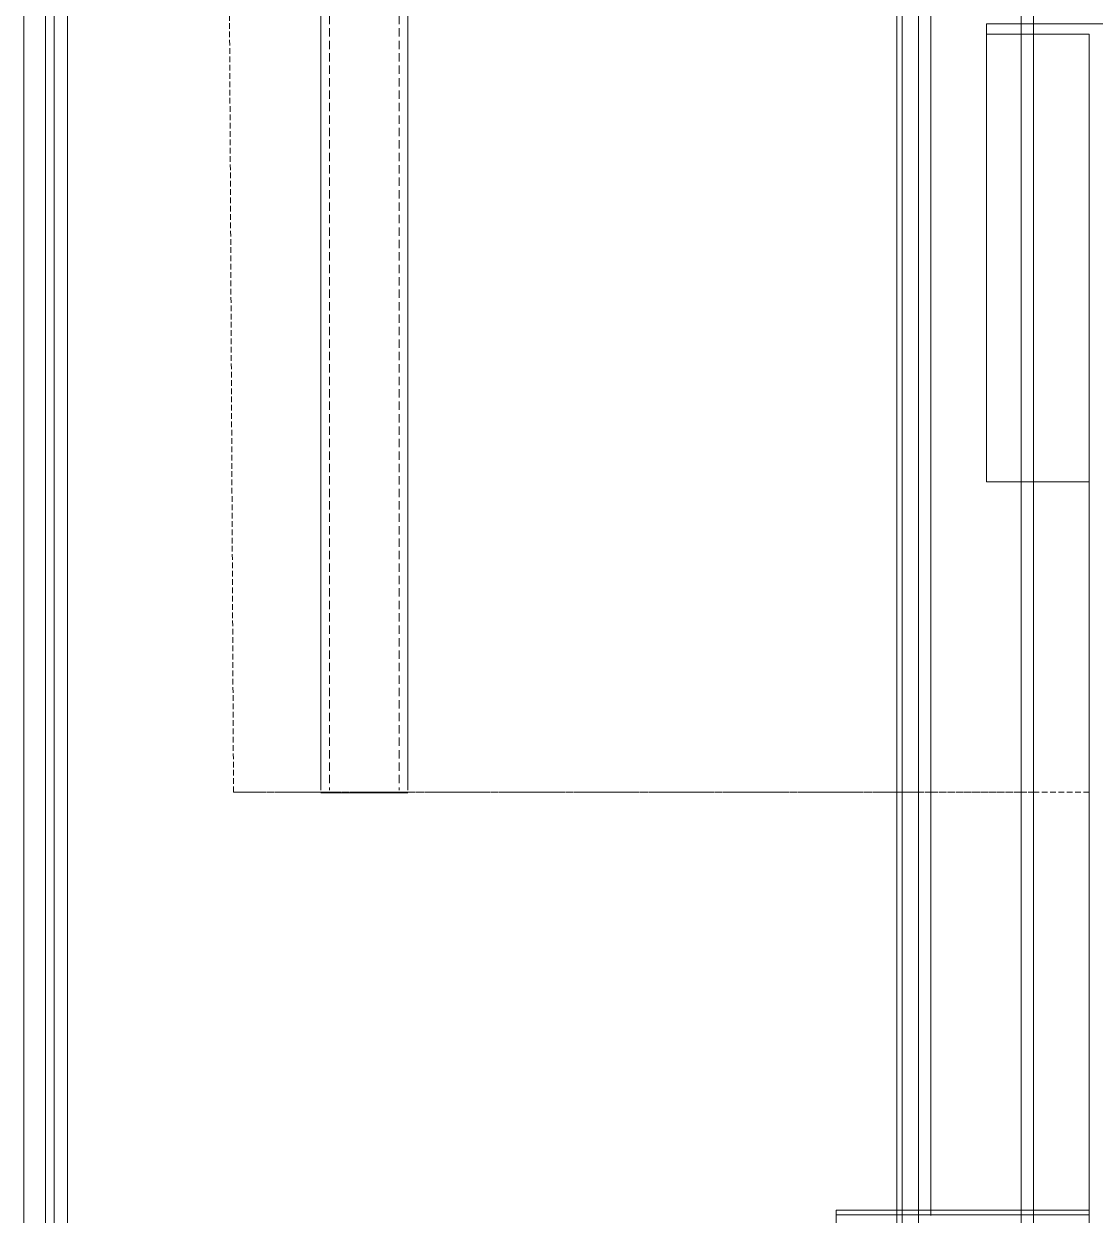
# Model space of a CAD drawing. Header units: centimetres. Extents: x -1906 to 5208, y -261 to 2955.
# Drawn here: x 1109.3 to 1170.8, y 282.8 to 351.2 of the extents above; entities that cross this region are included whole.
import ezdxf

# ---------------------------------------------------------------- set-up
doc = ezdxf.new("R2010")
doc.units = ezdxf.units.CM
doc.linetypes.add('_Overhead_2_', pattern=[0.47625, 0.3175, -0.15875])
doc.linetypes.add('Hidden', pattern=[0.714375, 0.47625, -0.238125])
for name, color, linetype, lineweight in [('A-FLOR', 7, 'Continuous', 18), ('A-WALL', 7, 'Continuous', 18), ('S-BEAM', 7, 'Continuous', 18), ('S-COLS', 7, 'Continuous', 18)]:
    doc.layers.add(name, color=color, linetype=linetype, lineweight=lineweight)

# ---------------------------------------------------------------- blocks, each defined once
blk = doc.blocks.new('Costanera Perfil Z - Parametrizado - h_22cm-1725872-Planta Bodega almacenamiento insumos')
at = {"layer": 'S-BEAM', "color": 254, "lineweight": 9, "true_color": 0xcccccc}
for p, q in [((8.796, 2410.561), (10.746, 2410.561)), ((10.746, 2410.561), (10.446, 2410.561)), ((10.746, 2410.561), (10.746, 2407.07)), ((10.746, 2410.561), (10.746, 2405.823)), ((10.746, 2407.07), (10.746, 2405.823)), ((10.746, 2405.823), (10.746, 2399.928)), ((10.746, 2405.823), (10.746, 2399.928)), ((10.746, 2399.928), (10.746, 2399.218)), ((10.746, 2399.928), (10.746, 2399.218)), ((10.746, 2399.218), (10.746, 2396.033)), ((10.746, 2399.218), (10.746, 2396.033))]:
    blk.add_line(p, q, dxfattribs=at)
blk = doc.blocks.new('Costanera Perfil Z - Parametrizado - h_22cm-1725829-Planta Bodega almacenamiento insumos')
at = {"layer": 'S-BEAM', "color": 254, "lineweight": 9, "true_color": 0xcccccc}
for p, q in [((10.746, 2411.389), (10.746, 2407.897)), ((10.746, 2411.389), (10.746, 2407.897)), ((10.746, 2407.897), (10.746, 2407.597)), ((10.746, 2407.897), (10.746, 2407.597)), ((10.746, 2407.597), (10.746, 2406.65)), ((10.746, 2407.597), (10.746, 2406.65)), ((10.746, 2406.65), (10.746, 2405.947)), ((10.746, 2406.65), (10.746, 2405.947)), ((10.746, 2405.947), (10.746, 2400.755)), ((10.746, 2405.947), (10.746, 2400.755)), ((10.746, 2400.755), (10.746, 2400.045)), ((10.746, 2400.755), (10.746, 2400.045)), ((10.746, 2400.045), (10.746, 2396.86)), ((10.746, 2400.045), (10.746, 2396.86))]:
    blk.add_line(p, q, dxfattribs=at)
blk = doc.blocks.new('Costanera Perfil Z - Parametrizado - h_22cm-1857671-Planta Bodega almacenamiento insumos')
at = {"layer": 'S-BEAM', "color": 254, "lineweight": 9, "true_color": 0xcccccc}
for p, q in [((-10.746, -326.536), (-10.746, -456.985)), ((-10.746, -326.536), (-10.746, -456.985)), ((-10.446, -326.536), (-10.446, -456.985)), ((-10.446, -326.536), (-10.446, -456.985)), ((-8.796, -326.536), (-8.796, -456.985)), ((-8.796, -326.536), (-8.796, -456.985)), ((-10.746, -456.985), (-10.746, -458.935)), ((-10.746, -456.985), (-10.746, -457.285)), ((-10.446, -456.985), (-10.446, -457.285)), ((-10.446, -456.985), (-10.446, -458.935)), ((-8.796, -456.985), (-8.796, -457.285)), ((-8.796, -456.985), (-8.796, -457.285))]:
    blk.add_line(p, q, dxfattribs=at)
blk = doc.blocks.new('Costanera Perfil Z - Parametrizado - h_22cm-V80-Planta Bodega almacenamiento insumos')
at = {"layer": 'S-BEAM', "color": 254, "lineweight": 9, "true_color": 0xcccccc}
for p, q in [((-10.746, -326.536), (-10.746, -456.985)), ((-10.746, -326.536), (-10.746, -456.985)), ((-10.446, -326.536), (-10.446, -456.985)), ((-10.446, -326.536), (-10.446, -456.985)), ((-8.796, -326.536), (-8.796, -456.985)), ((-8.796, -326.536), (-8.796, -456.985)), ((-10.746, -456.985), (-10.746, -457.242)), ((-10.746, -456.985), (-10.746, -457.242)), ((-10.446, -456.985), (-10.446, -457.242)), ((-10.446, -456.985), (-10.446, -457.242)), ((-8.796, -456.985), (-8.796, -457.242)), ((-8.796, -456.985), (-8.796, -457.242))]:
    blk.add_line(p, q, dxfattribs=at)
blk = doc.blocks.new('Costanera Perfil Z - Parametrizado - h_22cm-1857643-Planta Bodega almacenamiento insumos')
at = {"layer": 'S-BEAM', "color": 254, "lineweight": 9, "true_color": 0xcccccc}
for p, q in [((-10.746, -325.142), (-10.746, -455.592)), ((-10.746, -325.142), (-10.746, -455.592)), ((-10.446, -325.142), (-10.446, -455.592)), ((-10.446, -325.142), (-10.446, -455.592)), ((-8.796, -325.142), (-8.796, -455.592)), ((-8.796, -325.142), (-8.796, -455.592)), ((-10.746, -455.592), (-10.746, -455.849)), ((-10.746, -455.592), (-10.746, -455.849)), ((-10.446, -455.592), (-10.446, -455.849)), ((-10.446, -455.592), (-10.446, -455.849)), ((-8.796, -455.592), (-8.796, -455.849)), ((-8.796, -455.592), (-8.796, -455.849))]:
    blk.add_line(p, q, dxfattribs=at)
blk = doc.blocks.new('Costanera Perfil Z - Parametrizado - h_22cm-1857615-Planta Bodega almacenamiento insumos')
at = {"layer": 'S-BEAM', "color": 254, "lineweight": 9, "true_color": 0xcccccc}
for p, q in [((-10.746, -325.839), (-10.746, -432.288)), ((-10.746, -325.839), (-10.746, -432.288)), ((-10.446, -325.839), (-10.446, -432.288)), ((-10.446, -325.839), (-10.446, -432.288)), ((-8.796, -325.839), (-8.796, -432.288)), ((-8.796, -325.839), (-8.796, -432.288)), ((-10.746, -432.288), (-10.746, -456.288)), ((-10.746, -432.288), (-10.746, -456.288)), ((-10.446, -432.288), (-10.446, -456.288)), ((-10.446, -432.288), (-10.446, -456.288)), ((-8.796, -432.288), (-8.796, -456.288)), ((-8.796, -432.288), (-8.796, -456.288)), ((-10.746, -456.288), (-10.746, -456.545)), ((-10.746, -456.288), (-10.746, -456.545)), ((-10.446, -456.288), (-10.446, -456.545)), ((-10.446, -456.288), (-10.446, -456.545)), ((-8.796, -456.288), (-8.796, -456.545)), ((-8.796, -456.288), (-8.796, -456.545))]:
    blk.add_line(p, q, dxfattribs=at)
blk = doc.blocks.new('Costanera Perfil Z - Parametrizado - h_22cm-1857587-Planta Bodega almacenamiento insumos')
at = {"layer": 'S-BEAM', "color": 254, "lineweight": 9, "true_color": 0xcccccc}
for p, q in [((-10.746, -326.752), (-10.746, -433.201)), ((-10.746, -326.752), (-10.746, -433.201)), ((-10.446, -326.752), (-10.446, -433.201)), ((-10.446, -326.752), (-10.446, -433.201)), ((-8.796, -326.752), (-8.796, -433.201)), ((-8.796, -326.752), (-8.796, -433.201)), ((-10.746, -433.201), (-10.746, -457.201)), ((-10.746, -433.201), (-10.746, -457.201)), ((-10.446, -433.201), (-10.446, -457.201)), ((-10.446, -433.201), (-10.446, -457.201)), ((-8.796, -433.201), (-8.796, -457.201)), ((-8.796, -433.201), (-8.796, -457.201)), ((-10.746, -457.201), (-10.746, -457.458)), ((-10.746, -457.201), (-10.746, -457.458)), ((-10.446, -457.201), (-10.446, -457.458)), ((-10.446, -457.201), (-10.446, -457.458)), ((-8.796, -457.201), (-8.796, -457.458)), ((-8.796, -457.201), (-8.796, -457.458))]:
    blk.add_line(p, q, dxfattribs=at)
blk = doc.blocks.new('PQ_RVR_EST-01_ZZ_ZZ_MO_T_A_rvt-2-Planta Bodega almacenamiento insumos')
at = {"layer": 'S-BEAM', "color": 254, "lineweight": 9, "true_color": 0xcccccc}
for p, q in [((-4930.091, 417.363), (-4930.091, 281.818)), ((-4930.091, 417.363), (-4930.091, 281.818)), ((-4924.196, 417.363), (-4924.196, 281.818)), ((-4923.486, 281.818), (-4923.486, 417.363)), ((-4930.091, 413.536), (-4930.091, 281.818)), ((-4930.091, 413.536), (-4930.091, 281.818)), ((-4924.196, 413.536), (-4924.196, 281.818)), ((-4923.486, 413.536), (-4923.486, 281.818))]:
    blk.add_line(p, q, dxfattribs=at)
at = {"layer": 'S-COLS', "color": 253, "lineweight": 9, "true_color": 0xaaaaaa}
for p, q in [((-4926.196, 351.197), (-4917.591, 351.197)), ((-4926.196, 350.612), (-4926.196, 351.197)), ((-4926.196, 350.612), (-4926.196, 349.129)), ((-4920.301, 350.612), (-4926.196, 350.612)), ((-4920.301, 281.818), (-4920.301, 350.612)), ((-4926.196, 349.129), (-4926.196, 344.01)), ((-4926.196, 344.01), (-4926.196, 339.01)), ((-4926.196, 339.01), (-4926.196, 334.642)), ((-4926.196, 334.642), (-4926.196, 329.63)), ((-4926.196, 329.63), (-4926.196, 324.913)), ((-4926.196, 324.913), (-4924.196, 324.913)), ((-4924.196, 324.913), (-4923.486, 324.913)), ((-4923.486, 324.913), (-4920.301, 324.913))]:
    blk.add_line(p, q, dxfattribs=at)
at = {"layer": 'S-BEAM', "color": 254, "lineweight": 9, "true_color": 0xcccccc}
for name, p in [('Costanera Perfil Z - Parametrizado - h_22cm-1857671-Planta Bodega almacenamiento insumos', (-4920.592, 740.072)), ('Costanera Perfil Z - Parametrizado - h_22cm-V80-Planta Bodega almacenamiento insumos', (-4920.592, 740.072)), ('Costanera Perfil Z - Parametrizado - h_22cm-1857643-Planta Bodega almacenamiento insumos', (-4920.592, 738.679)), ('Costanera Perfil Z - Parametrizado - h_22cm-1857615-Planta Bodega almacenamiento insumos', (-4920.592, 739.375)), ('Costanera Perfil Z - Parametrizado - h_22cm-1857587-Planta Bodega almacenamiento insumos', (-4920.592, 740.288))]:
    blk.add_blockref(name, p, dxfattribs=at)
at = {"layer": 'S-BEAM', "color": 254, "lineweight": 9, "true_color": 0xcccccc, "rotation": 90.00000000000001}
for name, p in [('Costanera Perfil Z - Parametrizado - h_22cm-1725872-Planta Bodega almacenamiento insumos', (-2524.269, 272.341)), ('Costanera Perfil Z - Parametrizado - h_22cm-1725829-Planta Bodega almacenamiento insumos', (-2523.441, 272.084))]:
    blk.add_blockref(name, p, dxfattribs=at)
blk = doc.blocks.new('HSS Rectangular - 50 x 120-1968364-Planta Bodega almacenamiento insumos')
at = {"layer": 'S-BEAM', "color": 254, "lineweight": 9, "true_color": 0xcccccc}
for p, q in [((-38.016, 2.5), (-38.016, 2.025)), ((-38.016, 2.5), (-38.016, 1.55)), ((38.016, 2.5), (-37.869, 2.5)), ((38.016, 1.55), (38.016, 2.5)), ((38.016, 2.373), (38.016, 2.5)), ((38.016, 2.025), (38.016, 2.373)), ((-38.016, 1.872), (-38.016, 2)), ((-38.016, 1.872), (-38.016, 2)), ((-38.016, 1.722), (-38.016, 1.55)), ((-38.016, 1.552), (-38.016, 1.721)), ((-38.016, 1.552), (-38.016, 1.721)), ((-38.016, -1.55), (-38.016, 1.55)), ((-38.016, 1.524), (-38.016, -1.524)), ((-38.016, 1.047), (-38.016, 1.524)), ((-38.016, 1.047), (-38.016, 1.524)), ((38.016, 2), (38.016, 1.968)), ((38.016, 2), (38.016, 1.968)), ((38.016, 1.968), (38.016, 1.872)), ((38.016, 1.968), (38.016, 1.872)), ((38.016, 1.55), (38.016, 1.722)), ((38.016, 1.721), (38.016, 1.552)), ((38.016, 1.721), (38.016, 1.552)), ((38.016, 1.55), (38.016, -1.55)), ((38.016, -1.524), (38.016, 1.524)), ((38.016, 1.524), (38.016, 1.047)), ((38.016, 1.524), (38.016, 1.294)), ((-38.016, -1.048), (-38.016, 1.047)), ((-38.016, 1.047), (-38.016, -1.048)), ((38.016, 1.294), (38.016, 1.047)), ((38.016, -1.048), (38.016, 1.047)), ((38.016, 1.047), (38.016, -1.048)), ((-38.016, -1.524), (-38.016, -1.048)), ((-38.016, -1.524), (-38.016, -1.048)), ((38.016, -1.048), (38.016, -1.294)), ((38.016, -1.048), (38.016, -1.294)), ((38.016, -1.294), (38.016, -1.524)), ((38.016, -1.294), (38.016, -1.524)), ((-38.016, -1.55), (-38.016, -1.722)), ((-38.016, -1.55), (-38.016, -2.5)), ((-38.016, -1.721), (-38.016, -1.552)), ((-38.016, -1.721), (-38.016, -1.552)), ((-38.016, -2), (-38.016, -1.872)), ((-38.016, -2), (-38.016, -1.872)), ((-38.016, -2.025), (-38.016, -2.5)), ((38.016, -1.975), (38.016, -1.55)), ((38.016, -1.722), (38.016, -1.55)), ((38.016, -1.552), (38.016, -1.721)), ((38.016, -1.552), (38.016, -1.721)), ((38.016, -1.872), (38.016, -2)), ((38.016, -1.872), (38.016, -1.968)), ((38.016, -1.968), (38.016, -2)), ((38.016, -2.5), (38.016, -2.025)), ((38.016, -2.373), (38.016, -2.025)), ((-37.869, -2.5), (38.016, -2.5)), ((38.016, -2.5), (38.016, -2.373))]:
    blk.add_line(p, q, dxfattribs=at)
at = {"layer": 'S-BEAM', "color": 254, "linetype": 'Hidden', "lineweight": 9, "true_color": 0xcccccc}
for p, q in [((38.016, 2), (-37.869, 2)), ((38.016, -2), (-37.869, -2))]:
    blk.add_line(p, q, dxfattribs=at)
blk = doc.blocks.new('PQ_RVR_ARQ-01_ZZ_ZZ_MO_T_A_rvt-2-Planta Bodega almacenamiento insumos')
at = {"layer": 'A-FLOR', "color": 254, "linetype": '_Overhead_2_', "lineweight": 9, "true_color": 0xd4d4d4}
for p, q in [((-4969.416, 307.087), (-4974.083, 1215.608)), ((-4974.083, 1215.608), (-4969.416, 307.087)), ((-4931.338, 307.087), (-4969.416, 307.087)), ((-4969.416, 307.087), (-4931.338, 307.087)), ((-4931.038, 307.087), (-4931.338, 307.087)), ((-4931.338, 307.087), (-4931.038, 307.087)), ((-4930.091, 307.087), (-4931.038, 307.087)), ((-4931.038, 307.087), (-4930.091, 307.087)), ((-4929.388, 307.087), (-4930.091, 307.087)), ((-4930.091, 307.087), (-4929.388, 307.087)), ((-4924.196, 307.087), (-4929.388, 307.087)), ((-4929.388, 307.087), (-4924.196, 307.087)), ((-4923.486, 307.087), (-4924.196, 307.087)), ((-4924.196, 307.087), (-4923.486, 307.087)), ((-4920.301, 307.087), (-4923.486, 307.087)), ((-4923.486, 307.087), (-4920.301, 307.087))]:
    blk.add_line(p, q, dxfattribs=at)
at = {"layer": 'A-WALL', "color": 253, "true_color": 0xaaaaaa}
for p, q in [((-4978.955, 1214.887), (-4978.955, 249.108)), ((-4981.455, 246.603), (-4981.455, 1208.953))]:
    blk.add_line(p, q, dxfattribs=at)
at = {"layer": 'A-WALL', "color": 253, "lineweight": 9, "true_color": 0xaaaaaa}
for p, q in [((-4980.205, 248.356), (-4980.205, 557.273)), ((-4979.705, 557.273), (-4979.705, 248.357))]:
    blk.add_line(p, q, dxfattribs=at)
at = {"layer": 'S-BEAM', "color": 253, "lineweight": 9, "true_color": 0xaaaaaa, "rotation": 90.00000000000588}
blk.add_blockref('HSS Rectangular - 50 x 120-1968364-Planta Bodega almacenamiento insumos', (-4961.906, 345.071), dxfattribs=at)

msp = doc.modelspace()

# ---------------------------------------------------------------- block references
at = {"lineweight": 5}
for name in ['PQ_RVR_ARQ-01_ZZ_ZZ_MO_T_A_rvt-2-Planta Bodega almacenamiento insumos', 'PQ_RVR_EST-01_ZZ_ZZ_MO_T_A_rvt-2-Planta Bodega almacenamiento insumos']:
    msp.add_blockref(name, (6090.754, 0), dxfattribs=at)

doc.saveas('drawing.dxf')
